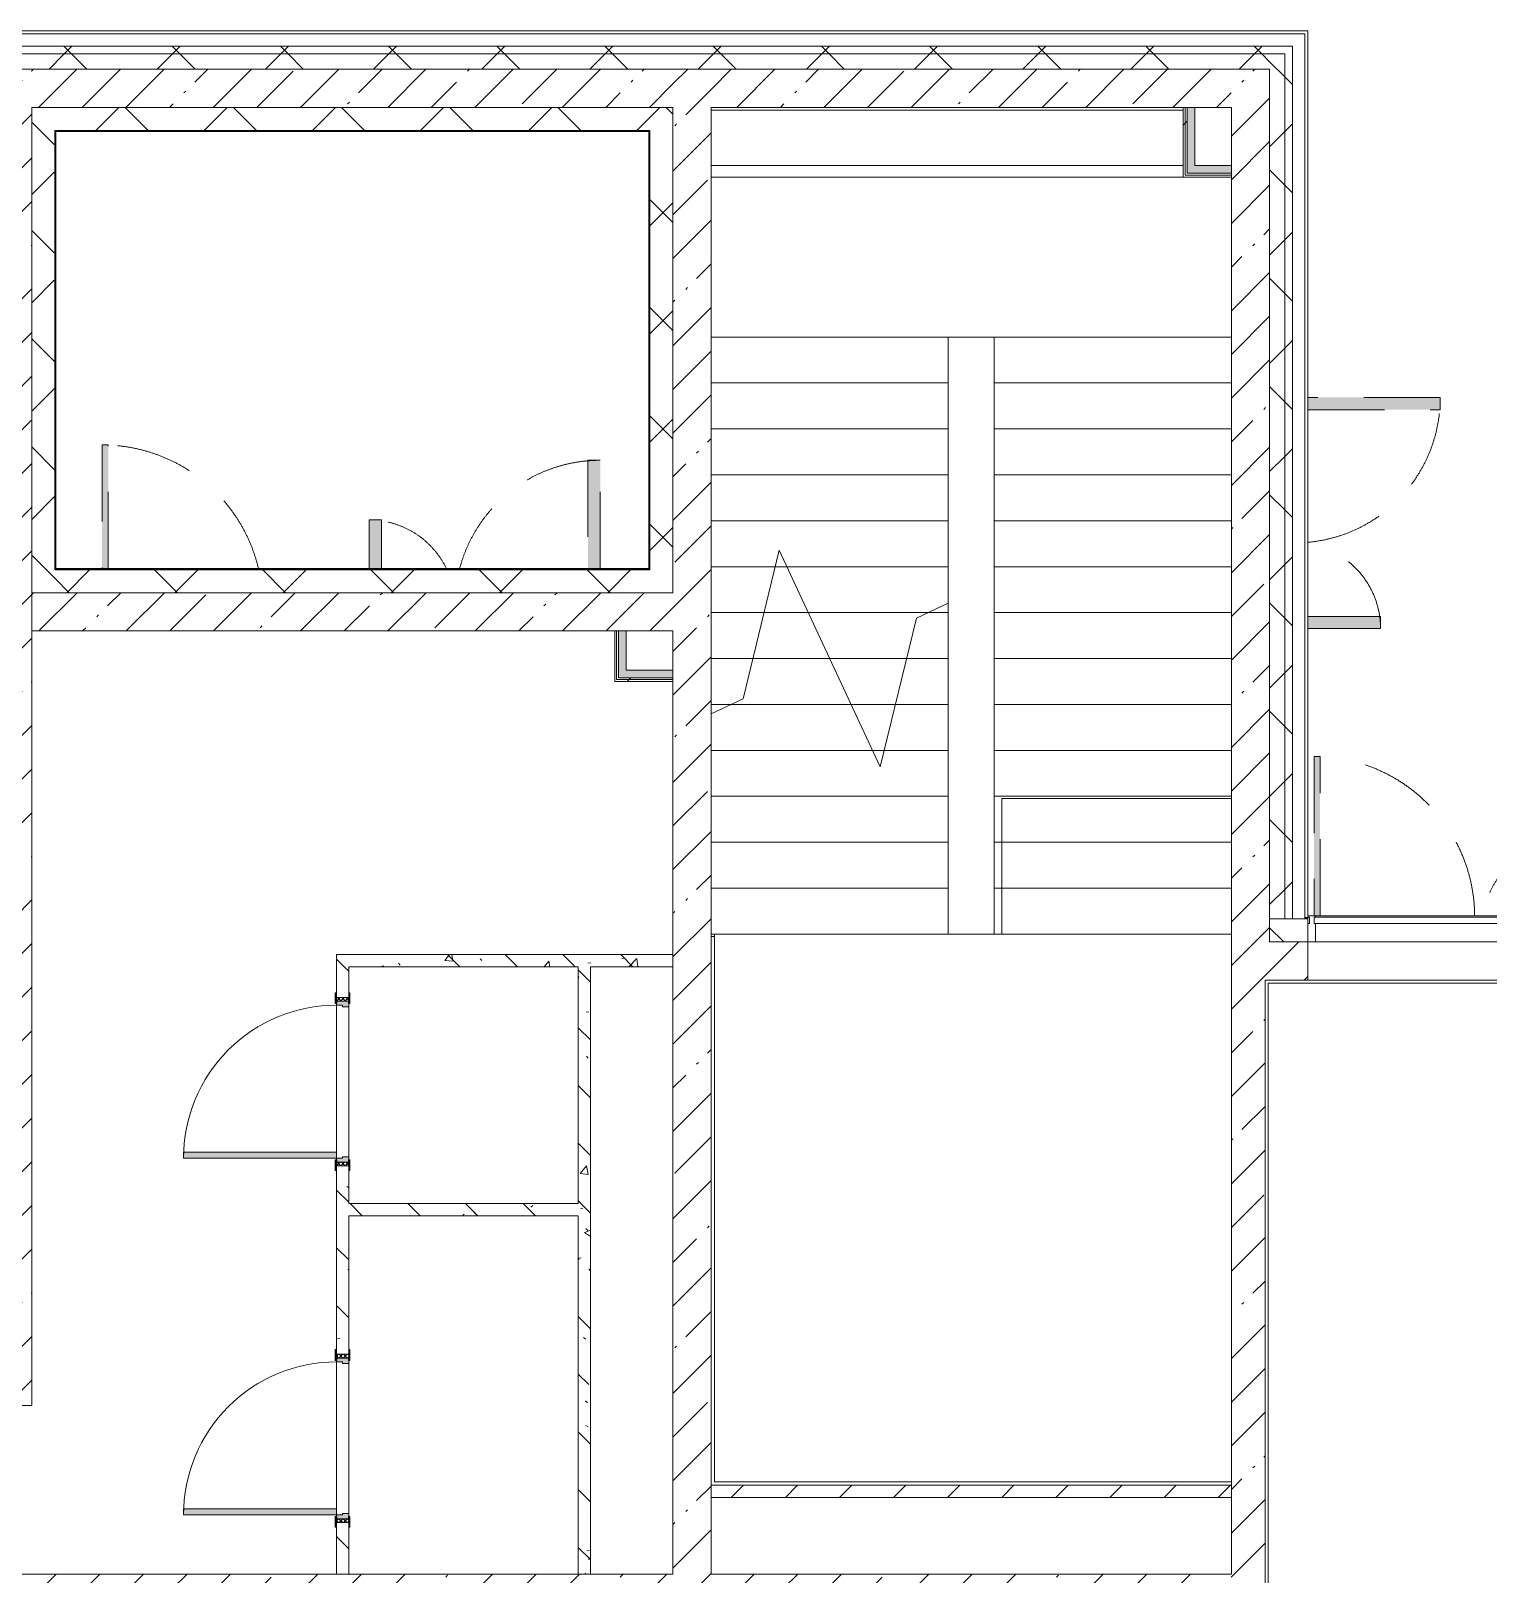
# Model space of a CAD drawing. Header units: millimetres. Extents: x -2911 to 185522, y -8553 to 29000.
# Drawn here: x 143476 to 153000, y 17269 to 27350 of the extents above; entities that cross this region are included whole.
import ezdxf

# ---------------------------------------------------------------- set-up
doc = ezdxf.new("R2010")
doc.units = ezdxf.units.MM
doc.linetypes.add('200_ШТРИХ__ш1_п0_6_', pattern=[800, 500, -300])
for name, color, linetype, lineweight in [('A-DETL-MBND-1', 7, '200_ШТРИХ__ш1_п0_6_', 9), ('A-GLAZ-2', 7, 'Continuous', 5), ('A-GLAZ-CWMG-4', 7, 'Continuous', 5), ('A-WALL', 7, 'Continuous', 9), ('A-WALL-4', 7, 'Continuous', 5), ('I-WALL-3', 7, 'Continuous', 5), ('S-STRS-3', 7, 'Continuous', 5), ('S-STRS-MBND-1', 7, 'Continuous', 5)]:
    doc.layers.add(name, color=color, linetype=linetype, lineweight=lineweight)
for name, color, linetype, lineweight, true_color in [('A-DOOR-2', 7, 'Continuous', 5, 0xaaaaaa), ('A-DOOR-3', 7, 'Continuous', 5, 0xe2e2e2), ('A-DOOR-FRAM-1', 7, 'Continuous', 5, 0xe2e2e2), ('A-DOOR-FRAM-2', 7, 'Continuous', 5, 0xaaaaaa), ('A-FLOR-2', 7, 'Continuous', 5, 0xaaaaaa), ('I-WALL-2', 7, 'Continuous', 9, 0xe7e7e7), ('I-WALL-5', 7, 'Continuous', 5, 0x787878)]:
    doc.layers.add(name, color=color, linetype=linetype, lineweight=lineweight, true_color=true_color)
pattern_1 = [(45, (58512.3, 0), (-353.5534, 353.5534), []), (135, (58512.3, 0), (-353.5534, -353.5534), [])]
pattern_2 = [(45, (58512.3, 0), (-285.1231, 285.1231), []), (45, (58797.44, 0), (-285.1231, 285.1231), [504.031, -100.806, 16.764, -84.042])]
pattern_3 = [(135, (58512.3, 0), (-377.1708, -377.1708), [533.4, -88.9, 17.78, -88.9]), (135, (58512.3, 376.94), (-377.1708, -377.1708), []), (50, (58512.3, 0), (637.6445, -55.7866), [66.675, -733.425]), (355, (58512.3, 0), (-123.3494, 668.699), [53.34, -586.74]), (100.451, (58565.45, -4.65), (514.299, 612.908), [56.665, -623.315]), (46.184, (58512.3, 177.8), (948.7764, -147.15), [100.012, -1100.137]), (96.636, (58591.4, 165.5), (830.909, 865.997), [84.998, -934.973]), (351.184, (58512.3, 177.8), (830.918, 865.988), [80.01, -880.11]), (21, (58601.2, 133.35), (530.6506, -357.9283), [66.675, -733.425]), (326, (58601.2, 133.35), (216.308, 644.6585), [53.34, -586.74]), (71.451, (58645.44, 103.5), (746.9596, 286.7243), [56.665, -623.315]), (37.5, (58512.32, 0), (10.81053, 295.9426), [16.764, -562.864, 16.764, -578.866, -588.962]), (37.5, (58512.32, 0), (10.81053, 295.9426), [-1175.258, 16.764, -572.198]), (7.5, (58512.3, 0), (233.8692, 350.6318), [16.764, -322.834, 16.764, -549.529, -224.472]), (7.5, (58512.3, 0), (233.8692, 350.6318), [-905.891, 16.764, -207.708]), (327.5, (58314.07, 0), (474.5678, -20.0513), [16.764, -205.486, 16.764, -676.656, -920.115]), (327.5, (58314.07, 0), (474.5678, -20.0513), [-915.67, 16.764, -903.351]), (317.5, (58225.17, 0), (518.4522, 88.9934), [16.764, -272.161, 16.764, -443.738, -653.415]), (317.5, (58225.17, 0), (518.4522, 88.9934), [-749.427, 16.764, -636.651])]
pattern_4 = [(45, (58512.3, 0), (-530.33, 530.33), []), (135, (58512.3, 0), (-530.33, -530.33), [])]

# ---------------------------------------------------------------- blocks, each defined once
blk = doc.blocks.new('110_Дверь_СКБ_2Ст_Внутренняя - ДН-7д_л__ ДОО_Дв_1450x2100h_Загрузочная_ Помещение холодильных камер-21737406-2_7_1_птичка')
at = {"layer": 'A-DETL-MBND-1'}
for points in [[(767.5, 283), (767.5, 990), (687.5, 990), (687.5, 283)], [(-662.5, 283), (-662.5, 600), (-742.5, 600), (-742.5, 283)]]:
    blk.add_hatch(color=256, dxfattribs=at).paths.add_polyline_path(points)
for p, q in [((767.5, 990), (687.5, 990)), ((687.5, 990), (687.5, 283)), ((767.5, 283), (767.5, 990)), ((-742.5, 600), (-742.5, 283)), ((-662.5, 600), (-742.5, 600)), ((-662.5, 283), (-662.5, 600))]:
    blk.add_line(p, q, dxfattribs=at)
for centre, radius, start, end in [((767.5, 40), 950, 90, 165), ((-742.5, 40), 560, 26.05405, 90)]:
    blk.add_arc(centre, radius, start, end, dxfattribs=at)
blk = doc.blocks.new('110_Дверь_СКБ_1Ст_Внутренняя1 - ДН-6д_ ДОО_Дв_1150x2100-24253098-2_7_1_птичка')
at = {"layer": 'A-DETL-MBND-1'}
blk.add_hatch(color=256, dxfattribs=at).paths.add_polyline_path([(-472.5, 283), (-472.5, 1090), (-512.5, 1090), (-512.5, 283)])
for p, q in [((-512.5, 1090), (-512.5, 283)), ((-472.5, 1090), (-512.5, 1090)), ((-472.5, 283), (-472.5, 1090))]:
    blk.add_line(p, q, dxfattribs=at)
blk.add_arc((-512.5, 40), 1050, 13.41257, 90, dxfattribs=at)
blk = doc.blocks.new('110_Дверь_СКБ_2Ст_Внутренняя - ДН-4д_ ДОО_Дв_1450x2100h_Лестничная клетка-23615437-2_7_1_птичка')
at = {"layer": 'A-DETL-MBND-1'}
for points in [[(-663, 990), (-743, 990), (-743, 125), (-663, 125), (-663, 279)], [(767, 125), (767, 600), (687, 600), (687, 125)]]:
    blk.add_hatch(color=256, dxfattribs=at).paths.add_polyline_path(points)
for p, q in [((-743, 990), (-743, 125)), ((-663, 990), (-743, 990)), ((-663, 125), (-663, 990)), ((767, 600), (687, 600)), ((687, 600), (687, 125)), ((767, 125), (767, 600))]:
    blk.add_line(p, q, dxfattribs=at)
for centre, radius, start, end in [((-743, 40), 950, 5.1855, 90), ((767, 40), 560, 90, 171.0757)]:
    blk.add_arc(centre, radius, start, end, dxfattribs=at)
blk = doc.blocks.new('110_Дверь_СКБ_1Ст_Внутренняя1 - Д-3 _п_ 1100x2100h_много всего-32422909-2_7_1_птичка')
at = {"layer": 'A-DOOR-2'}
h = blk.add_hatch(dxfattribs=at)
h.set_pattern_fill('FP_125', color=256, style=0, pattern_type=2)
h.set_pattern_definition([(135, (1751.41, 104.685), (-14.14214, -14.14214), []), (225, (1751.41, 104.685), (14.14214, -14.14214), [])])
h.paths.add_polyline_path([(537.5, -40), (562.5, -40), (562.5, 40), (537.5, 40)])
at = {"layer": 'A-DOOR-3'}
h = blk.add_hatch(color=256, dxfattribs=at)
h.paths.add_polyline_path([(-512.5, 40), (-512.5, -40), (-477.5, -40), (-477.5, 0), (-487.5, 0), (-487.5, 40)])
h.paths.add_polyline_path([(502.5, 0), (502.5, -40), (537.5, -40), (537.5, 40), (512.5, 40), (512.5, 0)])
at = {"layer": 'A-DOOR-FRAM-1'}
for points in [[(-487.5, 1040), (-487.5, 40), (-447.5, 40), (-447.5, 1040)], [(-567.5, 40), (-497.5, 40), (-497.5, 48), (-567.5, 48)], [(522.5, 40), (592.5, 40), (592.5, 48), (522.5, 48)], [(-567.5, -48), (-497.5, -48), (-497.5, -40), (-567.5, -40)], [(522.5, -48), (592.5, -48), (592.5, -40), (522.5, -40)]]:
    blk.add_hatch(color=256, dxfattribs=at).paths.add_polyline_path(points)
at = {"layer": 'A-DOOR-FRAM-2'}
h = blk.add_hatch(dxfattribs=at)
h.set_pattern_fill('FP_126', color=256, style=0, pattern_type=2)
h.set_pattern_definition([(45, (-371.384, 104.685), (-14.1421, 14.1421), []), (135, (-371.384, 104.685), (-14.1421, -14.1421), [])])
h.paths.add_polyline_path([(-537.5, 40), (-537.5, -40), (-512.5, -40), (-512.5, 40)])
at = {"layer": 'A-DOOR-2'}
for p, q in [((-487.5, 1040), (-487.5, 40)), ((-447.5, 1040), (-487.5, 1040)), ((-447.5, 40), (-447.5, 1040)), ((-487.5, 40), (-447.5, 40))]:
    blk.add_line(p, q, dxfattribs=at)
blk.add_arc((-487.5, 40), 1000, 360, 90, dxfattribs=at)
at = {"layer": 'A-DOOR-FRAM-2'}
for p, q in [((-497.5, 48), (-567.5, 48)), ((-567.5, 48), (-567.5, 40)), ((-567.5, 40), (-497.5, 40)), ((-512.5, 40), (-537.5, 40)), ((-537.5, 40), (-537.5, -40)), ((-487.5, 40), (-512.5, 40)), ((-512.5, 40), (-512.5, -40)), ((-512.5, -40), (-512.5, 40)), ((-497.5, 40), (-512.5, 40)), ((-512.5, 40), (-512.5, 39)), ((-512.5, 39), (-497.5, 39)), ((-497.5, 40), (-497.5, 48)), ((-497.5, 39), (-497.5, 40)), ((-487.5, 0), (-487.5, 40)), ((-477.5, 0), (-487.5, 0)), ((-477.5, -40), (-477.5, 0)), ((512.5, 0), (502.5, 0)), ((502.5, 0), (502.5, -40)), ((512.5, 40), (512.5, 0)), ((537.5, 40), (512.5, 40)), ((592.5, 48), (522.5, 48)), ((522.5, 48), (522.5, 40)), ((537.5, 40), (522.5, 40)), ((522.5, 40), (522.5, 39)), ((522.5, 40), (592.5, 40)), ((522.5, 39), (537.5, 39)), ((537.5, -40), (537.5, 40)), ((562.5, 40), (537.5, 40)), ((537.5, 40), (537.5, -40)), ((537.5, 39), (537.5, 40)), ((562.5, -40), (562.5, 40)), ((592.5, 40), (592.5, 48)), ((-497.5, -40), (-567.5, -40)), ((-567.5, -40), (-567.5, -48)), ((-567.5, -48), (-497.5, -48)), ((-537.5, -40), (-512.5, -40)), ((-497.5, -39), (-512.5, -39)), ((-512.5, -39), (-512.5, -40)), ((-512.5, -40), (-477.5, -40)), ((-512.5, -40), (-497.5, -40)), ((-497.5, -40), (-497.5, -39)), ((-497.5, -48), (-497.5, -40)), ((502.5, -40), (537.5, -40)), ((537.5, -39), (522.5, -39)), ((522.5, -39), (522.5, -40)), ((522.5, -40), (537.5, -40)), ((592.5, -40), (522.5, -40)), ((522.5, -40), (522.5, -48)), ((522.5, -48), (592.5, -48)), ((537.5, -40), (537.5, -39)), ((537.5, -40), (562.5, -40)), ((592.5, -48), (592.5, -40))]:
    blk.add_line(p, q, dxfattribs=at)
blk = doc.blocks.new('DRS_ДПУ_распашная__2Ст_Прямоугольная1 - ВН-4_ Нр_ДО_1500х2200 глухая-26741401-2_7_1_птичка')
at = {"layer": 'A-DETL-MBND-1'}
h = blk.add_hatch(color=256, dxfattribs=at)
h.paths.add_polyline_path([(-760, 10), (-730, 10), (-730, 1050), (-770, 1050), (-770, 10)])
h.paths.add_polyline_path([(-760, 0), (-760, 10), (-770, 0)])
h = blk.add_hatch(color=256, dxfattribs=at)
h.paths.add_polyline_path([(760, 0), (770, 0), (760, 10)])
h.paths.add_polyline_path([(770, 10), (770, 423), (730, 423), (735, 10), (760, 10)])
for p, q in [((-770, 1050), (-770, 10)), ((-730, 1050), (-770, 1050)), ((-730, 10), (-730, 1050)), ((770, 423), (730, 423)), ((730, 423), (730, 10)), ((770, 10), (770, 423))]:
    blk.add_line(p, q, dxfattribs=at)
for centre, radius, start, end in [((-770, 0), 1050, 0.552, 90), ((770, 0), 423, 90, 178.6103)]:
    blk.add_arc(centre, radius, start, end, dxfattribs=at)
blk = doc.blocks.new('Прямоугольный импост - Импост структурный с накладкой - 170мм-23713232-2_7_1_птичка')
at = {"layer": 'A-DETL-MBND-1'}
blk.add_line((0, 0), (-10, 0), dxfattribs=at)
blk = doc.blocks.new('Прямоугольный импост - Импост структурный с накладкой - 170мм-22874499-2_7_1_птичка')
at = {"layer": 'A-GLAZ-CWMG-4'}
for p, q in [((0, 160), (-50, 160)), ((-50, 160), (-50, 40)), ((0, 40), (0, 160)), ((-50, 40), (-40, 40)), ((-40, 0), (-50, 0)), ((-50, 0), (-50, -10)), ((-40, 40), (-40, 0)), ((-10, 0), (-10, 40)), ((-10, 40), (0, 40)), ((0, 0), (-10, 0)), ((0, -10), (0, 0)), ((-50, -10), (0, -10))]:
    blk.add_line(p, q, dxfattribs=at)
blk = doc.blocks.new('PNS_Панель прямоугольная1 - Нр_Стекло - 40мм-22959730-2_7_1_птичка')
at = {"layer": 'A-GLAZ-2'}
for p, q in [((-770, 0), (770, 0)), ((770, 0), (-770, 0)), ((-760, -40), (760, -40))]:
    blk.add_line(p, q, dxfattribs=at)
blk = doc.blocks.new('Прямоугольный импост - Импост структурный с накладкой - 170мм-22855553-2_7_1_птичка')
at = {"layer": 'A-GLAZ-CWMG-4'}
for p, q in [((93360, 21560), (93360, 21570)), ((93360, 21570), (94880, 21570)), ((94880, 21570), (94880, 21560)), ((93360, 21400), (94880, 21400))]:
    blk.add_line(p, q, dxfattribs=at)
blk = doc.blocks.new('Зашивка приборов отопления33 - Зашивка приборов отопления-33324347-2_7_1_птичка')
at = {"layer": 'A-WALL-4'}
for p, q in [((124366, 19499), (121281, 19499)), ((121281, 19136), (124366, 19136)), ((124366, 19136), (121281, 19136)), ((121281, 19061), (124366, 19061))]:
    blk.add_line(p, q, dxfattribs=at)

msp = doc.modelspace()

# ---------------------------------------------------------------- hatches: boundary and pattern name
at = {"layer": 'A-WALL-4'}
h = msp.add_hatch(dxfattribs=at)
h.set_pattern_fill('FP_85', color=256, style=0, pattern_type=2)
h.set_pattern_definition(pattern_1)
h.paths.add_polyline_path([(150121.0997, 27199.9999), (151672.3157, 27199.9999), (151672.3157, 27249.9999), (138862.3157, 27249.9999), (138862.3157, 27199.9999), (148266.0596, 27199.9999)])
h.paths.add_polyline_path([(136362.3157, 27199.9999), (136362.3157, 27249.9999), (134852.3157, 27249.9999), (134852.3157, 27199.9999), (136208.2992, 27199.9999)])
h.paths.add_polyline_path([(126469.3389, 27199.9999), (126472.3157, 27199.9999), (126469.3389, 27249.9999), (124672.3157, 27249.9999), (124672.3157, 27199.9999), (126005.5789, 27199.9999)])
h.paths.add_polyline_path([(127860.619, 27199.9999), (132752.3157, 27199.9999), (132752.3157, 27249.9999), (127372.3157, 27249.9999), (127372.3157, 27199.9999)])
h.paths.add_polyline_path([(122692.3157, 27199.9999), (123772.3157, 27199.9999), (123772.3157, 27249.9999), (122692.3157, 27249.9999)])
h.paths.add_polyline_path([(113522.1895, 27199.9999), (113522.1895, 27249.9999), (112372.5057, 27249.9999), (112372.5057, 27199.9999), (113020.2985, 27199.9999)])
h.paths.add_polyline_path([(108382.6984, 27199.9999), (109272.5057, 27199.9999), (109272.5057, 27249.9999), (108172.6024, 27249.9999), (108172.6024, 27199.9999)])
h.paths.add_polyline_path([(114422.1895, 27199.9999), (115672.3158, 27199.9999), (115672.3158, 27249.9999), (114422.1895, 27249.9999)])
h.paths.add_polyline_path([(119552.3157, 27199.9999), (119552.3157, 27249.9999), (118372.3158, 27249.9999), (118372.3158, 27199.9999), (119512.9387, 27199.9999)])
h.paths.add_polyline_path([(102919.3157, 27199.9999), (102919.3157, 27249.9999), (100522.3157, 27249.9999), (100522.3157, 27199.9999), (101890.0582, 27199.9999)])
h.paths.add_polyline_path([(106019.3157, 27199.9999), (107272.6024, 27199.9999), (107272.6024, 27249.9999), (106019.3157, 27249.9999)])
h = msp.add_hatch(dxfattribs=at)
h.set_pattern_fill('FP_85', color=256, style=0, pattern_type=2)
h.set_pattern_definition(pattern_1)
h.paths.add_polyline_path([(151722.3157, 21550), (151722.3157, 27249.9999), (151672.3157, 27249.9999), (151672.3157, 21550)])
h = msp.add_hatch(dxfattribs=at)
h.set_pattern_fill('FP_85', color=256, style=0, pattern_type=2)
h.set_pattern_definition(pattern_1)
h.paths.add_polyline_path([(150121.0997, 27099.9999), (151572.3157, 27099.9999), (151572.3157, 27199.9999), (138862.3157, 27199.9999), (138862.3157, 27099.9999), (148266.0596, 27099.9999)])
h.paths.add_polyline_path([(123772.3157, 27099.9999), (123772.3157, 27199.9999), (122692.3157, 27199.9999), (122692.3157, 27099.9999), (123467.5157, 27099.9999)])
h.paths.add_polyline_path([(127372.3157, 27099.9999), (132752.3157, 27099.9999), (132752.3157, 27199.9999), (127372.3157, 27199.9999)])
h.paths.add_polyline_path([(126472.3157, 27099.9999), (126469.3389, 27199.9999), (124672.3157, 27199.9999), (124672.3157, 27099.9999), (126469.3389, 27099.9999)])
h.paths.add_polyline_path([(136362.3157, 27099.9999), (136362.3157, 27199.9999), (134852.3157, 27199.9999), (134852.3157, 27099.9999), (136208.2992, 27099.9999)])
h.paths.add_polyline_path([(118585.4187, 27099.9999), (119552.3157, 27099.9999), (119552.3157, 27199.9999), (118372.3158, 27199.9999), (118372.3158, 27099.9999)])
h.paths.add_polyline_path([(112372.5057, 27099.9999), (113522.1895, 27099.9999), (113522.1895, 27199.9999), (112372.5057, 27199.9999)])
h.paths.add_polyline_path([(115339.0986, 27099.9999), (115672.3158, 27099.9999), (115672.3158, 27199.9999), (114422.1895, 27199.9999), (114422.1895, 27099.9999), (114875.3386, 27099.9999)])
h.paths.add_polyline_path([(106019.3157, 27099.9999), (107272.6024, 27099.9999), (107272.6024, 27199.9999), (106019.3157, 27199.9999)])
h.paths.add_polyline_path([(108877.1257, 27099.9999), (109272.5057, 27099.9999), (109272.5057, 27199.9999), (108172.6024, 27199.9999), (108172.6024, 27099.9999), (108382.6984, 27099.9999)])
h.paths.add_polyline_path([(102919.3157, 27099.9999), (102919.3157, 27199.9999), (100572.3157, 27199.9999), (100572.3157, 27099.9999), (101890.0582, 27099.9999)])
h = msp.add_hatch(dxfattribs=at)
h.set_pattern_fill('FP_85', color=256, style=0, pattern_type=2)
h.set_pattern_definition(pattern_1)
h.paths.add_polyline_path([(151672.3157, 21550), (151672.3157, 27199.9999), (151572.3157, 27199.9999), (151572.3157, 21550)])
h = msp.add_hatch(dxfattribs=at)
h.set_pattern_fill('FP_85', color=256, style=0, pattern_type=2)
h.set_pattern_definition(pattern_1)
h.paths.add_polyline_path([(143632.3157, 23679.9999), (143628.4595, 26849.9999), (143482.3157, 26849.9999), (143482.3157, 23679.9999), (143628.4595, 23679.9999)])
h = msp.add_hatch(dxfattribs=at)
h.set_pattern_fill('FP_85', color=256, style=0, pattern_type=2)
h.set_pattern_definition(pattern_1)
h.paths.add_polyline_path([(146411.0195, 26699.9999), (147522.3157, 26699.9999), (147522.3157, 26849.9999), (143632.3157, 26849.9999), (143635.3157, 26699.9999), (144555.9795, 26699.9999)])
h = msp.add_hatch(dxfattribs=at)
h.set_pattern_fill('FP_85', color=256, style=0, pattern_type=2)
h.set_pattern_definition(pattern_1)
h.paths.add_polyline_path([(147672.3157, 23679.9999), (147672.3157, 26849.9999), (147522.3157, 26849.9999), (147522.3157, 23679.9999)])
h = msp.add_hatch(dxfattribs=at)
h.set_pattern_fill('FP_85', color=256, style=0, pattern_type=2)
h.set_pattern_definition(pattern_1)
h.paths.add_polyline_path([(147522.3157, 23679.9999), (147519.3157, 23829.9999), (143632.3157, 23829.9999), (143632.3157, 23679.9999), (147514.3157, 23679.9999)])
h = msp.add_hatch(dxfattribs=at)
h.set_pattern_fill('FP_85', color=256, style=0, pattern_type=2)
h.set_pattern_definition(pattern_1)
h.paths.add_polyline_path([(183742.3157, 21400), (183742.3157, 21550), (178662.5327, 21550), (178662.5327, 21400), (183592.3157, 21400)])
h.paths.add_polyline_path([(177762.5327, 21400), (177762.5327, 21550), (176412.7644, 21550), (176412.7644, 21400), (177019.1805, 21400)])
h.paths.add_polyline_path([(164961.4201, 21400), (165362.7644, 21400), (165362.7644, 21550), (164062.5327, 21550), (164062.5327, 21400), (164562.3157, 21400)])
h.paths.add_polyline_path([(167562.7644, 21400), (167562.7644, 21550), (166262.7644, 21550), (166262.7644, 21400), (166816.4602, 21400)])
h.paths.add_polyline_path([(168462.7644, 21400), (169762.3157, 21400), (169762.3157, 21550), (168462.7644, 21550)])
h.paths.add_polyline_path([(174612.7644, 21400), (175512.7644, 21400), (175512.7644, 21550), (174112.7644, 21550), (174112.7644, 21400), (174236.6204, 21400)])
h.paths.add_polyline_path([(170662.3157, 21400), (171812.7644, 21400), (171812.7644, 21550), (170662.3157, 21550)])
h.paths.add_polyline_path([(158468.7799, 21400), (159662.3157, 21400), (159662.3157, 21550), (155122.3157, 21550), (155122.3157, 21400), (157541.2599, 21400)])
h.paths.add_polyline_path([(160562.3157, 21400), (161762.5327, 21400), (161762.5327, 21550), (160562.3157, 21550)])
h.paths.add_polyline_path([(151822.3157, 21400), (151822.3157, 21550), (151572.3157, 21550), (151572.3157, 21400)])
at = {"layer": 'I-WALL-2'}
for points in [[(151082.3157, 26419.9999), (151082.3157, 26849.9999), (151032.3157, 26849.9999), (151032.3157, 26419.9999), (151048.6197, 26419.9999)], [(151322.3157, 26419.9999), (151322.3157, 26469.9999), (151082.3157, 26469.9999), (151082.3157, 26419.9999)], [(147367.3157, 23124.9999), (147367.3157, 23429.9999), (147317.3157, 23429.9999), (147317.3157, 23124.9999), (147338.5396, 23124.9999)], [(147672.3157, 23124.9999), (147672.3157, 23174.9999), (147367.3157, 23174.9999), (147367.3157, 23124.9999)]]:
    msp.add_hatch(color=256, dxfattribs=at).paths.add_polyline_path(points)
at = {"layer": 'I-WALL-3'}
h = msp.add_hatch(dxfattribs=at)
h.set_pattern_fill('FP_93', color=256, style=0, pattern_type=2)
h.set_pattern_definition(pattern_2)
h.paths.add_polyline_path([(143262.3157, 18370), (143482.3157, 18370), (143482.3157, 27099.9999), (143262.3157, 27099.9999), (143262.3157, 18740.8685)])
h = msp.add_hatch(dxfattribs=at)
h.set_pattern_fill('FP_93', color=256, style=0, pattern_type=2)
h.set_pattern_definition(pattern_2)
h.paths.add_polyline_path([(147672.3157, 26849.9999), (147672.3157, 27099.9999), (143482.3157, 27099.9999), (143482.3157, 26849.9999), (147522.3157, 26849.9999)])
h = msp.add_hatch(dxfattribs=at)
h.set_pattern_fill('FP_93', color=256, style=0, pattern_type=2)
h.set_pattern_definition(pattern_2)
h.paths.add_polyline_path([(147672.3157, 17270), (147922.3157, 17270), (147922.3157, 27099.9999), (147672.3157, 27099.9999), (147672.3157, 18162.4191)])
h = msp.add_hatch(dxfattribs=at)
h.set_pattern_fill('FP_93', color=256, style=0, pattern_type=2)
h.set_pattern_definition(pattern_2)
h.paths.add_polyline_path([(150121.0997, 26849.9999), (151322.3157, 26849.9999), (151322.3157, 27099.9999), (147922.3157, 27099.9999), (147922.3157, 26849.9999), (148266.0596, 26849.9999)])
h = msp.add_hatch(dxfattribs=at)
h.set_pattern_fill('FP_93', color=256, style=0, pattern_type=2)
h.set_pattern_definition(pattern_2)
h.paths.add_polyline_path([(151542.3157, 21550), (151572.3157, 21558), (151572.3157, 27099.9999), (151322.3157, 27099.9999), (151322.3157, 21550), (151512.3797, 21550)])
h.paths.add_polyline_path([(151572.3157, 21400), (151572.3157, 21550), (151542.3157, 21550), (151542.3157, 21400)])
h = msp.add_hatch(dxfattribs=at)
h.set_pattern_fill('FP_197', color=256, style=0, pattern_type=2)
h.set_pattern_definition(pattern_4)
h.paths.add_polyline_path([(151019.8157, 26394.9999), (151019.8157, 26849.9999), (151007.3157, 26849.9999), (151007.3157, 26394.9999)])
h = msp.add_hatch(dxfattribs=at)
h.set_pattern_fill('FP_197', color=256, style=0, pattern_type=2)
h.set_pattern_definition(pattern_4)
h.paths.add_polyline_path([(151032.3157, 26407.4999), (151032.3157, 26849.9999), (151019.8157, 26849.9999), (151019.8157, 26407.4999)])
h = msp.add_hatch(dxfattribs=at)
h.set_pattern_fill('FP_93', color=256, style=0, pattern_type=2)
h.set_pattern_definition(pattern_2)
h.paths.add_polyline_path([(147672.3157, 23429.9999), (147672.3157, 23679.9999), (143482.3157, 23679.9999), (143482.3157, 23429.9999), (147367.3157, 23429.9999)])
h = msp.add_hatch(dxfattribs=at)
h.set_pattern_fill('FP_197', color=256, style=0, pattern_type=2)
h.set_pattern_definition(pattern_4)
h.paths.add_polyline_path([(147304.8157, 23099.9999), (147672.3157, 23099.9999), (147672.3157, 23112.4999), (147304.8157, 23112.4999)])
h = msp.add_hatch(dxfattribs=at)
h.set_pattern_fill('FP_197', color=256, style=0, pattern_type=2)
h.set_pattern_definition(pattern_4)
h.paths.add_polyline_path([(147672.3157, 23112.4999), (147672.3157, 23124.9999), (147317.3157, 23124.9999), (147317.3157, 23112.4999), (147367.3157, 23112.4999)])
h = msp.add_hatch(dxfattribs=at)
h.set_pattern_fill('FP_93', color=256, style=0, pattern_type=2)
h.set_pattern_definition(pattern_2)
h.paths.add_polyline_path([(151512.3157, 13400), (151542.3157, 13400), (151542.3157, 13620), (151512.3157, 13620), (151512.3797, 13628), (151542.3157, 13628), (151542.3157, 21550), (151322.3157, 21550), (151322.3157, 13400)])
h = msp.add_hatch(dxfattribs=at)
h.set_pattern_fill('FP_93', color=256, style=0, pattern_type=2)
h.set_pattern_definition(pattern_2)
h.paths.add_polyline_path([(159092.3157, 21150), (159092.3157, 21400), (155122.3157, 21400), (155122.3157, 21150), (158832.3157, 21150)])
h.paths.add_polyline_path([(151822.3157, 21150), (151822.3157, 21400), (151542.3157, 21400), (151542.3157, 21150)])
h = msp.add_hatch(dxfattribs=at)
h.set_pattern_fill('FP_97', color=256, style=0, pattern_type=2)
h.set_pattern_definition([(45, (58512.32, 0), (-176.7767, 176.7767), [])])
h.paths.add_polyline_path([(151322.3157, 17770), (151322.3157, 17850), (147922.3157, 17850), (147922.3157, 17770), (150121.0997, 17770)])
h = msp.add_hatch(dxfattribs=at)
h.set_pattern_fill('FP_93', color=256, style=0, pattern_type=2)
h.set_pattern_definition(pattern_2)
h.paths.add_polyline_path([(143262.3157, 16300), (143482.3157, 16300), (143482.3157, 17270), (143262.3157, 17270), (143262.3157, 17005.5202)])
h = msp.add_hatch(dxfattribs=at)
h.set_pattern_fill('FP_93', color=256, style=0, pattern_type=2)
h.set_pattern_definition(pattern_2)
h.paths.add_polyline_path([(144782.3157, 17050), (145002.3157, 17050), (145002.3157, 17270), (143482.3157, 17270), (143482.3157, 17050), (144555.9795, 17050)])
h = msp.add_hatch(dxfattribs=at)
h.set_pattern_fill('FP_93', color=256, style=0, pattern_type=2)
h.set_pattern_definition(pattern_2)
h.paths.add_polyline_path([(151322.3157, 17050), (151322.3157, 17270), (145002.3157, 17270), (145002.3157, 17050), (150121.0997, 17050)])
at = {"layer": 'I-WALL-5'}
h = msp.add_hatch(dxfattribs=at)
h.set_pattern_fill('FP_106', color=256, style=0, pattern_type=2)
h.set_pattern_definition(pattern_3)
h.paths.add_polyline_path([(147672.3157, 21235.8376), (147672.3157, 21315.8376), (145474.0288, 21315.8376), (145474.0288, 21235.8376), (147134.0288, 21235.8376)])
h = msp.add_hatch(dxfattribs=at)
h.set_pattern_fill('FP_106', color=256, style=0, pattern_type=2)
h.set_pattern_definition(pattern_3)
h.paths.add_polyline_path([(145474.0288, 17270), (145554.0288, 17270), (145554.0288, 17605.4226), (145474.0288, 17605.4226), (145474.0288, 17575.4226)])
h.paths.add_polyline_path([(145474.0288, 18705.4226), (145554.0288, 18705.4226), (145554.0288, 19935.8376), (145474.0288, 19935.8376), (145474.0288, 18735.4226)])
h.paths.add_polyline_path([(145554.0288, 21035.8376), (145554.0288, 21235.8376), (145474.0288, 21235.8376), (145474.0288, 21035.8376)])
h = msp.add_hatch(dxfattribs=at)
h.set_pattern_fill('FP_106', color=256, style=0, pattern_type=2)
h.set_pattern_definition(pattern_3)
h.paths.add_polyline_path([(147134.0288, 16180), (147134.0288, 17050), (147054.0288, 17050), (147054.0288, 16180)])
h.paths.add_polyline_path([(147134.0288, 17270), (147134.0288, 21235.8376), (147054.0288, 21235.8376), (147054.0288, 17270)])
h = msp.add_hatch(dxfattribs=at)
h.set_pattern_fill('FP_106', color=256, style=0, pattern_type=2)
h.set_pattern_definition(pattern_3)
h.paths.add_polyline_path([(147054.0288, 19609.9999), (147054.0288, 19689.9999), (145554.0288, 19689.9999), (145554.0288, 19609.9999), (146411.0195, 19609.9999)])

# ---------------------------------------------------------------- linework, layer by layer
at = {"layer": 'A-FLOR-2'}
for p, q in [((151322.3157, 22334.9999), (149822.3157, 22334.9999)), ((149822.3157, 22334.9999), (149822.3157, 21449.9999)), ((147943.3157, 21434.9999), (147922.3157, 21434.9999)), ((147943.3157, 21449.9999), (147943.3157, 17871)), ((151322.3157, 21449.9999), (149472.3157, 21449.9999)), ((151562.3157, 21130), (151562.3157, 13628)), ((153692.3157, 21130), (151562.3157, 21130)), ((153692.3157, 21150), (151822.3157, 21150)), ((147943.3157, 17871), (151322.3157, 17871))]:
    msp.add_line(p, q, dxfattribs=at)
at = {"layer": 'A-WALL'}
for p, q in [((151802.3157, 27329.9999), (138862.3157, 27329.9999)), ((151802.3157, 21550), (151802.3157, 27329.9999)), ((151722.3157, 27249.9999), (138862.3157, 27249.9999)), ((151722.3157, 21550), (151722.3157, 27249.9999)), ((151672.3157, 27199.9999), (138862.3157, 27199.9999)), ((151672.3157, 21550), (151672.3157, 27199.9999)), ((151572.3157, 27099.9999), (151572.3157, 21400)), ((143482.3157, 26849.9999), (143640.3157, 26849.9999)), ((147514.3157, 26849.9999), (147672.3157, 26849.9999)), ((147672.3157, 23679.9999), (147672.3157, 26849.9999)), ((151019.8157, 26407.4999), (151019.8157, 26849.9999)), ((151032.3157, 26419.9999), (151032.3157, 26849.9999)), ((143632.3157, 23829.9999), (143632.3157, 26699.9999)), ((143632.3157, 26699.9999), (147522.3157, 26699.9999)), ((143635.3157, 23832.9999), (143635.3157, 26696.9999)), ((143635.3157, 26696.9999), (147519.3157, 26696.9999)), ((147519.3157, 26696.9999), (147519.3157, 23832.9999)), ((147522.3157, 26699.9999), (147522.3157, 23829.9999)), ((151322.3157, 26419.9999), (151032.3157, 26419.9999)), ((151322.3157, 26394.9999), (151322.3157, 26469.9999)), ((151322.3157, 26407.4999), (151019.8157, 26407.4999)), ((143632.3157, 23829.9999), (147522.3157, 23829.9999)), ((143635.3157, 23832.9999), (147519.3157, 23832.9999)), ((147367.3157, 23429.9999), (147292.3157, 23429.9999)), ((147304.8157, 23112.4999), (147304.8157, 23429.9999)), ((147317.3157, 23124.9999), (147317.3157, 23429.9999)), ((147672.3157, 23112.4999), (147304.8157, 23112.4999)), ((147672.3157, 23124.9999), (147317.3157, 23124.9999)), ((147672.3157, 23099.9999), (147672.3157, 23174.9999)), ((151322.3157, 21550), (151322.3157, 21150)), ((151822.3157, 21550), (151572.3157, 21550)), ((151802.3157, 21558), (151822.3157, 21558)), ((151822.3157, 21553), (151802.3157, 21553)), ((151572.3157, 21400), (151822.3157, 21400)), ((147672.3157, 21235.8376), (147672.3157, 21315.8376)), ((147922.3157, 17850), (147922.3157, 17770)), ((151322.3157, 17770), (151322.3157, 17850)), ((145474.0288, 17270), (145554.0288, 17270)), ((147054.0288, 17270), (147134.0288, 17270))]:
    msp.add_line(p, q, dxfattribs=at)
at = {"layer": 'A-WALL-4'}
for p, q in [((151822.3157, 27349.9999), (113522.1895, 27349.9999)), ((151822.3157, 21400), (151822.3157, 27349.9999)), ((142712.3157, 27099.9999), (151572.3157, 27099.9999)), ((143640.3157, 23837.9999), (143640.3157, 26691.9999)), ((143640.3157, 26691.9999), (147514.3157, 26691.9999)), ((147514.3157, 26691.9999), (147514.3157, 23837.9999)), ((147514.3157, 23837.9999), (143640.3157, 23837.9999)), ((143482.3157, 23679.9999), (147672.3157, 23679.9999))]:
    msp.add_line(p, q, dxfattribs=at)
at = {"layer": 'I-WALL-3'}
for p, q in [((151572.3157, 27099.9999), (147672.3157, 27099.9999)), ((143482.3157, 18370), (143482.3157, 26849.9999)), ((143640.3157, 26849.9999), (147514.3157, 26849.9999)), ((147922.3157, 17850), (147922.3157, 26849.9999)), ((147922.3157, 26849.9999), (151322.3157, 26849.9999)), ((151007.3157, 26849.9999), (151007.3157, 26394.9999)), ((151082.3157, 26469.9999), (151082.3157, 26849.9999)), ((151322.3157, 26849.9999), (151322.3157, 26469.9999)), ((151322.3157, 26469.9999), (151082.3157, 26469.9999)), ((151007.3157, 26394.9999), (151322.3157, 26394.9999)), ((151322.3157, 26394.9999), (151322.3157, 17850)), ((143482.3157, 23429.9999), (147292.3157, 23429.9999)), ((147292.3157, 23429.9999), (147292.3157, 23099.9999)), ((147367.3157, 23429.9999), (147672.3157, 23429.9999)), ((147367.3157, 23174.9999), (147367.3157, 23429.9999)), ((147672.3157, 23429.9999), (147672.3157, 23174.9999)), ((147292.3157, 23099.9999), (147672.3157, 23099.9999)), ((147672.3157, 23174.9999), (147367.3157, 23174.9999)), ((147672.3157, 23099.9999), (147672.3157, 21315.8376)), ((151822.3157, 21150), (151822.3157, 21400)), ((147672.3157, 21315.8376), (145474.0288, 21315.8376)), ((145474.0288, 21315.8376), (145474.0288, 21065.8376)), ((145554.0288, 21235.8376), (147054.0288, 21235.8376)), ((145554.0288, 21065.8376), (145554.0288, 21235.8376)), ((147054.0288, 21235.8376), (147054.0288, 19689.9999)), ((147134.0288, 21235.8376), (147672.3157, 21235.8376)), ((147134.0288, 17270), (147134.0288, 21235.8376)), ((147672.3157, 21235.8376), (147672.3157, 17270)), ((151542.3157, 13628), (151542.3157, 21150)), ((151542.3157, 21150), (151822.3157, 21150)), ((145474.0288, 20025.8376), (145474.0288, 20985.8376)), ((145554.0288, 20975.8376), (145554.0288, 19995.8376)), ((145474.0288, 19905.8376), (145474.0288, 18735.4226)), ((145554.0288, 19689.9999), (145554.0288, 19905.8376)), ((147054.0288, 19689.9999), (145554.0288, 19689.9999)), ((145554.0288, 18735.4226), (145554.0288, 19609.9999)), ((145554.0288, 19609.9999), (147054.0288, 19609.9999)), ((147054.0288, 19609.9999), (147054.0288, 17270)), ((145474.0288, 17695.4226), (145474.0288, 18655.4226)), ((145554.0288, 18645.4226), (145554.0288, 17665.4226)), ((143262.3157, 18370), (143482.3157, 18370)), ((151322.3157, 17850), (147922.3157, 17850)), ((147922.3157, 17270), (147922.3157, 17770)), ((147922.3157, 17770), (151322.3157, 17770)), ((151322.3157, 17770), (151322.3157, 17270)), ((145474.0288, 17575.4226), (145474.0288, 17270)), ((145554.0288, 17270), (145554.0288, 17575.4226)), ((145474.0288, 17270), (143262.3157, 17270)), ((147054.0288, 17270), (145554.0288, 17270)), ((147672.3157, 17270), (147134.0288, 17270)), ((151322.3157, 17270), (147922.3157, 17270))]:
    msp.add_line(p, q, dxfattribs=at)
at = {"layer": 'S-STRS-3'}
for p, q in [((147922.3157, 25349.9999), (149472.3157, 25349.9999)), ((147922.3157, 25349.9999), (149472.3157, 25349.9999)), ((149472.3157, 25349.9999), (149772.3157, 25349.9999)), ((149472.3157, 25049.9999), (149472.3157, 25349.9999)), ((151322.3157, 25349.9999), (149772.3157, 25349.9999)), ((149772.3157, 25349.9999), (149772.3157, 25049.9999)), ((151322.3157, 25349.9999), (149772.3157, 25349.9999)), ((147922.3157, 25049.9999), (149472.3157, 25049.9999)), ((147922.3157, 25049.9999), (149472.3157, 25049.9999)), ((149472.3157, 24749.9999), (149472.3157, 25049.9999)), ((149772.3157, 25049.9999), (149772.3157, 24749.9999)), ((151322.3157, 25049.9999), (149772.3157, 25049.9999)), ((151322.3157, 25049.9999), (149772.3157, 25049.9999)), ((147922.3157, 24749.9999), (149472.3157, 24749.9999)), ((147922.3157, 24749.9999), (149472.3157, 24749.9999)), ((149472.3157, 24449.9999), (149472.3157, 24749.9999)), ((149772.3157, 24749.9999), (149772.3157, 24449.9999)), ((151322.3157, 24749.9999), (149772.3157, 24749.9999)), ((151322.3157, 24749.9999), (149772.3157, 24749.9999)), ((147922.3157, 24449.9999), (149472.3157, 24449.9999)), ((147922.3157, 24449.9999), (149472.3157, 24449.9999)), ((149472.3157, 24149.9999), (149472.3157, 24449.9999)), ((149772.3157, 24449.9999), (149772.3157, 24149.9999)), ((151322.3157, 24449.9999), (149772.3157, 24449.9999)), ((151322.3157, 24449.9999), (149772.3157, 24449.9999)), ((147922.3157, 24149.9999), (149472.3157, 24149.9999)), ((147922.3157, 24149.9999), (149472.3157, 24149.9999)), ((149472.3157, 23849.9999), (149472.3157, 24149.9999)), ((149772.3157, 24149.9999), (149772.3157, 23849.9999)), ((151322.3157, 24149.9999), (149772.3157, 24149.9999)), ((151322.3157, 24149.9999), (149772.3157, 24149.9999)), ((147922.3157, 23849.9999), (148340.885, 23849.9999)), ((147922.3157, 23849.9999), (148340.885, 23849.9999)), ((148340.885, 23849.9999), (148417.5311, 23849.9999)), ((148340.885, 23849.9999), (148417.5311, 23849.9999)), ((148417.5311, 23849.9999), (149472.3157, 23849.9999)), ((148417.5311, 23849.9999), (149472.3157, 23849.9999)), ((149472.3157, 23611.3883), (149472.3157, 23849.9999)), ((149772.3157, 23849.9999), (149772.3157, 23549.9999)), ((151322.3157, 23849.9999), (149772.3157, 23849.9999)), ((151322.3157, 23849.9999), (149772.3157, 23849.9999)), ((149472.3157, 23549.9999), (149472.3157, 23611.3883)), ((147922.3157, 23549.9999), (148266.0596, 23549.9999)), ((147922.3157, 23549.9999), (148266.0596, 23549.9999)), ((148267.9758, 23549.9999), (148557.4234, 23549.9999)), ((148267.9758, 23549.9999), (148557.4234, 23549.9999)), ((148557.4234, 23549.9999), (149340.6678, 23549.9999)), ((148557.4234, 23549.9999), (149340.6678, 23549.9999)), ((149340.6678, 23549.9999), (149472.3157, 23549.9999)), ((149340.6678, 23549.9999), (149472.3157, 23549.9999)), ((149472.3157, 23249.9999), (149472.3157, 23549.9999)), ((149772.3157, 23549.9999), (149772.3157, 23249.9999)), ((151322.3157, 23549.9999), (149772.3157, 23549.9999)), ((151322.3157, 23549.9999), (149772.3157, 23549.9999)), ((147922.3157, 23249.9999), (148195.0666, 23249.9999)), ((147922.3157, 23249.9999), (148195.0666, 23249.9999)), ((148195.0666, 23249.9999), (148697.3157, 23249.9999)), ((148195.0666, 23249.9999), (148697.3157, 23249.9999)), ((148697.3157, 23249.9999), (149199.5648, 23249.9999)), ((148697.3157, 23249.9999), (149199.5648, 23249.9999)), ((149199.5648, 23249.9999), (149472.3157, 23249.9999)), ((149199.5648, 23249.9999), (149472.3157, 23249.9999)), ((149472.3157, 22949.9999), (149472.3157, 23249.9999)), ((149772.3157, 23249.9999), (149772.3157, 22949.9999)), ((151322.3157, 23249.9999), (149772.3157, 23249.9999)), ((151322.3157, 23249.9999), (149772.3157, 23249.9999)), ((147922.3157, 22949.9999), (148053.9636, 22949.9999)), ((147922.3157, 22949.9999), (148053.9636, 22949.9999)), ((148053.9636, 22949.9999), (148837.208, 22949.9999)), ((148053.9636, 22949.9999), (148837.208, 22949.9999)), ((148837.208, 22949.9999), (149126.6556, 22949.9999)), ((148837.208, 22949.9999), (149126.6556, 22949.9999)), ((149126.6556, 22949.9999), (149472.3157, 22949.9999)), ((149126.6556, 22949.9999), (149472.3157, 22949.9999)), ((149472.3157, 22649.9999), (149472.3157, 22949.9999)), ((149772.3157, 22949.9999), (149772.3157, 22649.9999)), ((151322.3157, 22949.9999), (149772.3157, 22949.9999)), ((151322.3157, 22949.9999), (149772.3157, 22949.9999)), ((147922.3157, 22649.9999), (148977.1003, 22649.9999)), ((147922.3157, 22649.9999), (148977.1003, 22649.9999)), ((148977.1003, 22649.9999), (149053.7464, 22649.9999)), ((148977.1003, 22649.9999), (149053.7464, 22649.9999)), ((149053.7464, 22649.9999), (149472.3157, 22649.9999)), ((149053.7464, 22649.9999), (149472.3157, 22649.9999)), ((149472.3157, 22349.9999), (149472.3157, 22649.9999)), ((149772.3157, 22649.9999), (149772.3157, 22349.9999)), ((151322.3157, 22649.9999), (149772.3157, 22649.9999)), ((151322.3157, 22649.9999), (149772.3157, 22649.9999)), ((147922.3157, 22349.9999), (149472.3157, 22349.9999)), ((147922.3157, 22349.9999), (149472.3157, 22349.9999)), ((149472.3157, 22049.9999), (149472.3157, 22349.9999)), ((151322.3157, 22349.9999), (149772.3157, 22349.9999)), ((147922.3157, 22049.9999), (149472.3157, 22049.9999)), ((147922.3157, 22049.9999), (149472.3157, 22049.9999)), ((149472.3157, 21749.9999), (149472.3157, 22049.9999)), ((147922.3157, 21749.9999), (149472.3157, 21749.9999)), ((147922.3157, 21749.9999), (149472.3157, 21749.9999)), ((149472.3157, 21449.9999), (149472.3157, 21749.9999)), ((147922.3157, 21449.9999), (149472.3157, 21449.9999)), ((147922.3157, 21449.9999), (149472.3157, 21449.9999))]:
    msp.add_line(p, q, dxfattribs=at)
at = {"layer": 'S-STRS-MBND-1'}
for p, q in [((147922.3157, 26849.9999), (147922.3157, 25349.9999)), ((151322.3157, 26849.9999), (147922.3157, 26849.9999)), ((151322.3157, 25349.9999), (151322.3157, 26849.9999)), ((147922.3157, 25349.9999), (149472.3157, 25349.9999)), ((147922.3157, 23549.9999), (147922.3157, 25349.9999)), ((147922.3157, 25349.9999), (149472.3157, 25349.9999)), ((149472.3157, 25349.9999), (149772.3157, 25349.9999)), ((149472.3157, 23611.3883), (149472.3157, 25349.9999)), ((151322.3157, 25349.9999), (149772.3157, 25349.9999)), ((149772.3157, 25349.9999), (149772.3157, 21449.9999)), ((151322.3157, 25349.9999), (149772.3157, 25349.9999)), ((151322.3157, 25349.9999), (151322.3157, 21449.9999)), ((147922.3157, 25049.9999), (149472.3157, 25049.9999)), ((147922.3157, 25049.9999), (149472.3157, 25049.9999)), ((151322.3157, 25049.9999), (149772.3157, 25049.9999)), ((151322.3157, 25049.9999), (149772.3157, 25049.9999)), ((147922.3157, 24749.9999), (149472.3157, 24749.9999)), ((147922.3157, 24749.9999), (149472.3157, 24749.9999)), ((151322.3157, 24749.9999), (149772.3157, 24749.9999)), ((151322.3157, 24749.9999), (149772.3157, 24749.9999)), ((147922.3157, 24449.9999), (149472.3157, 24449.9999)), ((147922.3157, 24449.9999), (149472.3157, 24449.9999)), ((151322.3157, 24449.9999), (149772.3157, 24449.9999)), ((151322.3157, 24449.9999), (149772.3157, 24449.9999)), ((147922.3157, 24149.9999), (149472.3157, 24149.9999)), ((147922.3157, 24149.9999), (149472.3157, 24149.9999)), ((151322.3157, 24149.9999), (149772.3157, 24149.9999)), ((151322.3157, 24149.9999), (149772.3157, 24149.9999)), ((148367.1452, 23958.0528), (148130.8733, 22985.8635)), ((149027.4862, 22541.9469), (148367.1452, 23958.0528)), ((147922.3157, 23849.9999), (148340.885, 23849.9999)), ((147922.3157, 23849.9999), (148340.885, 23849.9999)), ((148417.5311, 23849.9999), (149472.3157, 23849.9999)), ((148417.5311, 23849.9999), (149472.3157, 23849.9999)), ((151322.3157, 23849.9999), (149772.3157, 23849.9999)), ((151322.3157, 23849.9999), (149772.3157, 23849.9999)), ((149472.3157, 23611.3883), (149263.7581, 23514.1363)), ((147922.3157, 23549.9999), (148267.9758, 23549.9999)), ((147922.3157, 23549.9999), (148267.9758, 23549.9999)), ((148557.4234, 23549.9999), (149340.6678, 23549.9999)), ((148557.4234, 23549.9999), (149340.6678, 23549.9999)), ((149263.7581, 23514.1363), (149027.4862, 22541.9469)), ((151322.3157, 23549.9999), (149772.3157, 23549.9999)), ((151322.3157, 23549.9999), (149772.3157, 23549.9999)), ((147922.3157, 23249.9999), (148195.0666, 23249.9999)), ((147922.3157, 23249.9999), (148195.0666, 23249.9999)), ((148697.3157, 23249.9999), (149199.5648, 23249.9999)), ((148697.3157, 23249.9999), (149199.5648, 23249.9999)), ((151322.3157, 23249.9999), (149772.3157, 23249.9999)), ((151322.3157, 23249.9999), (149772.3157, 23249.9999)), ((148130.8733, 22985.8635), (147922.3157, 22888.6114)), ((147922.3157, 22949.9999), (148053.9636, 22949.9999)), ((147922.3157, 22949.9999), (148053.9636, 22949.9999)), ((148837.208, 22949.9999), (149126.6556, 22949.9999)), ((148837.208, 22949.9999), (149126.6556, 22949.9999)), ((151322.3157, 22949.9999), (149772.3157, 22949.9999)), ((151322.3157, 22949.9999), (149772.3157, 22949.9999)), ((148977.1003, 22649.9999), (149053.7464, 22649.9999)), ((148977.1003, 22649.9999), (149053.7464, 22649.9999)), ((151322.3157, 22649.9999), (149772.3157, 22649.9999)), ((151322.3157, 22649.9999), (149772.3157, 22649.9999)), ((151322.3157, 22349.9999), (149772.3157, 22349.9999)), ((151322.3157, 22349.9999), (149772.3157, 22349.9999)), ((151322.3157, 22049.9999), (149772.3157, 22049.9999)), ((151322.3157, 22049.9999), (149772.3157, 22049.9999)), ((151322.3157, 21749.9999), (149772.3157, 21749.9999)), ((151322.3157, 21749.9999), (149772.3157, 21749.9999)), ((151322.3157, 21449.9999), (149772.3157, 21449.9999))]:
    msp.add_line(p, q, dxfattribs=at)

# ---------------------------------------------------------------- block references
at = {"layer": 'A-DETL-MBND-1'}
for name, p, rotation in [('110_Дверь_СКБ_2Ст_Внутренняя - ДН-4д_ ДОО_Дв_1450x2100h_Лестничная клетка-23615437-2_7_1_птичка', (151697.3157, 24212.5001), 269.9999999999998), ('Прямоугольный импост - Импост структурный с накладкой - 170мм-23713232-2_7_1_птичка', (151822.3157, 21560), 180)]:
    msp.add_blockref(name, p, dxfattribs=dict(at, rotation=rotation))
for name, p in [('110_Дверь_СКБ_1Ст_Внутренняя1 - ДН-6д_ ДОО_Дв_1150x2100-24253098-2_7_1_птичка', (144454.8157, 23554.9999)), ('110_Дверь_СКБ_2Ст_Внутренняя - ДН-7д_л__ ДОО_Дв_1450x2100h_Загрузочная_ Помещение холодильных камер-21737406-2_7_1_птичка', (146429.8157, 23554.9999)), ('DRS_ДПУ_распашная__2Ст_Прямоугольная1 - ВН-4_ Нр_ДО_1500х2200 глухая-26741401-2_7_1_птичка', (152632.3157, 21560))]:
    msp.add_blockref(name, p, dxfattribs=at)
at = {"layer": 'A-DOOR-2', "rotation": 90}
for p in [(145514.0288, 20473.3376), (145514.0288, 18142.9226)]:
    msp.add_blockref('110_Дверь_СКБ_1Ст_Внутренняя1 - Д-3 _п_ 1100x2100h_много всего-32422909-2_7_1_птичка', p, dxfattribs=at)
at = {"layer": 'A-GLAZ-2'}
msp.add_blockref('PNS_Панель прямоугольная1 - Нр_Стекло - 40мм-22959730-2_7_1_птичка', (152632.3157, 21560), dxfattribs=at)
at = {"layer": 'A-GLAZ-CWMG-4', "rotation": 180}
msp.add_blockref('Прямоугольный импост - Импост структурный с накладкой - 170мм-22874499-2_7_1_птичка', (151822.3157, 21560), dxfattribs=at)
at = {"layer": 'A-GLAZ-CWMG-4'}
msp.add_blockref('Прямоугольный импост - Импост структурный с накладкой - 170мм-22855553-2_7_1_птичка', (58512.3157, 0), dxfattribs=at)
at = {"layer": 'A-WALL-4'}
msp.add_blockref('Зашивка приборов отопления33 - Зашивка приборов отопления-33324347-2_7_1_птичка', (26641.4565, 7333.7031), dxfattribs=at)

doc.saveas('drawing.dxf')
